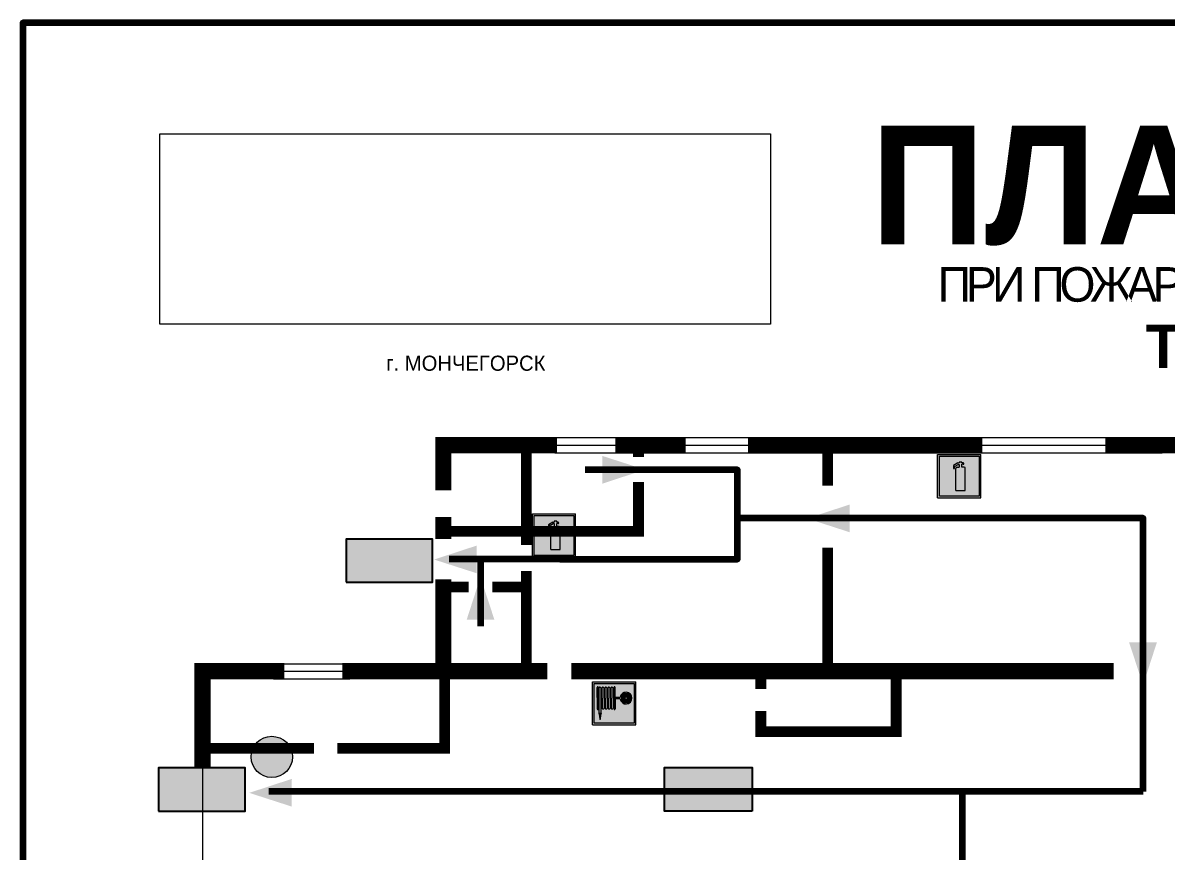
# Model space of a CAD drawing. Header units: millimetres. Extents: x 13114 to 67229, y 22859 to 38520.
# Drawn here: x 29371.4 to 29583.2, y 26097.1 to 26250.6 of the extents above; entities that cross this region are included whole.
import ezdxf

# ---------------------------------------------------------------- set-up
doc = ezdxf.new("R2010")
doc.units = ezdxf.units.MM
doc.layers.add('План_Штампы', color=7, linetype='Continuous')
doc.styles.add('обычный', font='arial.ttf')
picture_1 = doc.add_image_def('image1.jpg', size_in_pixel=(337, 105))

# ---------------------------------------------------------------- blocks, each defined once
blk = doc.blocks.new('A$C7B4425F7')
at = {"true_color": 0xffffff}
blk.add_hatch(color=7, dxfattribs=at).paths.add_polyline_path([(0, 0), (-16, 0), (-16, -8), (0, -8)])
h = blk.add_hatch(color=126)
h.paths.add_polyline_path([(-0.2, -0.2), (-15.8, -0.2), (-15.8, -7.8), (-0.2, -7.8)])
h.paths.add_polyline_path([(-11.76, -2.03), (-11.76, -3.66), (-11.17, -3.66, -0.568275), (-11.17, -6.18), (-12.58, -6.18), (-12.58, -2.03)], flags=16)
h.paths.add_polyline_path([(-13.33, -4.12, -0.495768), (-13.59, -6.18), (-15.03, -6.18), (-15.03, -2.03), (-13.59, -2.03, -0.487973)], flags=16)
h.paths.add_polyline_path([(-10.25, -2.03), (-9.48, -2.03), (-9.48, -6.18), (-10.25, -6.18)], flags=16)
h.paths.add_polyline_path([(-13.84, -3.69), (-14.24, -3.69), (-14.24, -3.03), (-13.9, -3.03, -0.692621)], flags=0)
h.paths.add_polyline_path([(-9.15, -2.03), (-8.4, -2.03), (-8.04, -3.07), (-7.68, -2.03), (-6.93, -2.03), (-7.64, -4.1), (-6.93, -6.18), (-7.68, -6.18), (-8.04, -5.14), (-8.4, -6.18), (-9.15, -6.18), (-8.44, -4.1)], flags=16)
h.paths.add_polyline_path([(-11.76, -4.46), (-11.42, -4.46, -0.692621), (-11.36, -5.12), (-11.76, -5.12)], flags=0)
h.paths.add_polyline_path([(-13.9, -5.2), (-14.24, -5.2), (-14.24, -4.55), (-13.84, -4.55, -0.708038)], flags=0)
edge = h.paths.add_edge_path(flags=16)
edge.add_ellipse((-5.51, -4.08), major_axis=(0, 2.05), ratio=0.586184, start_angle=0, end_angle=360)
edge = h.paths.add_edge_path(flags=0)
edge.add_ellipse((-5.51, -4.08), major_axis=(0, 1.14), ratio=0.454828, start_angle=0, end_angle=360)
h.paths.add_polyline_path([(-4.13, -4.96, 0.377264), (-3.48, -4.52, 0.0555), (-3.16, -2.03), (-1.66, -2.03), (-1.66, -4.96), (-0.96, -4.96), (-0.96, -7.01), (-1.75, -7.01), (-1.75, -6.18), (-3.3, -6.18), (-3.3, -7.02), (-4.13, -7.02)], flags=16)
h.paths.add_polyline_path([(-2.73, -2.91), (-2.28, -2.91), (-2.28, -4.96), (-3.05, -4.96, 0.079136)], flags=0)
at = {"color": 126}
blk.add_lwpolyline([(-16, -8), (0, -8), (0, 0), (-16, 0)], close=True, dxfattribs=at)
blk = doc.blocks.new('A$C37112FD5')
at = {"true_color": 0xf5f5ff}
h = blk.add_hatch(color=7, dxfattribs=at)
h.dxf.hatch_style = 1
h.paths.add_polyline_path([(12.8, -7.4), (0, -7.4), (0, -20.2), (12.8, -20.2)])
h.paths.add_polyline_path([(12.29, -7.91), (12.29, -19.69), (0.51, -19.69), (0.51, -7.91)], flags=16)
h.paths.add_polyline_path([(4.98, -9.04, -0.42597), (5.17, -9.22), (5.17, -12.25), (5.17, -15.29, -0.432244), (4.98, -15.47), (4.83, -15.47, -0.42597), (4.64, -15.29), (4.64, -12.25), (4.64, -9.22, -0.432244), (4.83, -9.04)], flags=0)
h.paths.add_polyline_path([(4.28, -9.22), (4.28, -12.25), (4.28, -15.29, -0.432244), (4.09, -15.47), (3.94, -15.47, -0.42597), (3.75, -15.29), (3.75, -12.25), (3.75, -9.22, -0.432244), (3.94, -9.04), (4.09, -9.04, -0.42597)], flags=0)
h.paths.add_polyline_path([(5.72, -9.04), (5.87, -9.04, -0.42597), (6.06, -9.22), (6.06, -12.25), (6.06, -15.29, -0.432244), (5.87, -15.47), (5.72, -15.47, -0.42597), (5.53, -15.29), (5.53, -12.25), (5.53, -9.22, -0.432244)], flags=0)
h.paths.add_polyline_path([(6.42, -8.9), (6.5, -8.9, -0.42597), (6.69, -9.08), (6.69, -12.03), (8.21, -12.03, -15.824349), (8.21, -12.47), (6.69, -12.47), (6.69, -15.42, -0.432244), (6.5, -15.6), (6.42, -15.6)], flags=0)
h.paths.add_polyline_path([(3.39, -9.22), (3.39, -12.25), (3.39, -15.29, -0.432244), (3.2, -15.47), (3.05, -15.47, -0.42597), (2.85, -15.29), (2.85, -12.25), (2.85, -9.22, -0.432244), (3.05, -9.04), (3.2, -9.04, -0.42597)], flags=0)
h.paths.add_polyline_path([(2.5, -9.22), (2.5, -16.71), (1.96, -16.71), (1.96, -9.22, -0.432244), (2.15, -9.04), (2.31, -9.04, -0.42597)], flags=0)
h.paths.add_polyline_path([(1.61, -8.9), (1.61, -15.6), (1.57, -15.6, -0.42597), (1.37, -15.42), (1.37, -12.03), (1.37, -9.09, -0.432244), (1.57, -8.9)], flags=0)
h.paths.add_polyline_path([(9.76, -10.81), (9.76, -12.03), (8.49, -12.03, -0.336371)], flags=0)
h.paths.add_polyline_path([(8.49, -12.47), (9.76, -12.47), (9.76, -13.7, -0.336371)], flags=0)
h.paths.add_polyline_path([(10.11, -10.81, -0.336371), (11.38, -12.03), (10.11, -12.03)], flags=0)
h.paths.add_polyline_path([(10.11, -12.47), (11.38, -12.47, -0.336371), (10.11, -13.7)], flags=0)
h.paths.add_polyline_path([(2.5, -16.84), (2.5, -17.05), (1.97, -17.05), (1.97, -16.84)], flags=0)
h.paths.add_polyline_path([(2.5, -17.24, -0.033778), (2.24, -18.6, -0.033778), (1.97, -17.24)], flags=0)
h = blk.add_hatch(color=242)
h.dxf.hatch_style = 1
h.paths.add_polyline_path([(12.29, -7.91), (0.51, -7.91), (0.51, -19.69), (12.29, -19.69)])
h.paths.add_polyline_path([(6.42, -15.6), (6.42, -8.9), (6.5, -8.9, -0.42597), (6.69, -9.08), (6.69, -12.03), (8.21, -12.03, -15.824349), (8.21, -12.47), (6.69, -12.47), (6.69, -15.42, -0.432244), (6.5, -15.6)], flags=16)
h.paths.add_polyline_path([(5.87, -15.47), (5.72, -15.47, -0.42597), (5.53, -15.29), (5.53, -12.25), (5.53, -9.22, -0.432244), (5.72, -9.04), (5.87, -9.04, -0.42597), (6.06, -9.22), (6.06, -12.25), (6.06, -15.29, -0.432244)], flags=16)
h.paths.add_polyline_path([(4.98, -15.47), (4.83, -15.47, -0.42597), (4.64, -15.29), (4.64, -12.25), (4.64, -9.22, -0.432244), (4.83, -9.04), (4.98, -9.04, -0.42597), (5.17, -9.22), (5.17, -12.25), (5.17, -15.29, -0.432244)], flags=16)
h.paths.add_polyline_path([(4.09, -15.47), (3.94, -15.47, -0.42597), (3.75, -15.29), (3.75, -12.25), (3.75, -9.22, -0.432244), (3.94, -9.04), (4.09, -9.04, -0.42597), (4.28, -9.22), (4.28, -12.25), (4.28, -15.29, -0.432244)], flags=16)
h.paths.add_polyline_path([(3.2, -15.47), (3.05, -15.47, -0.42597), (2.85, -15.29), (2.85, -12.25), (2.85, -9.22, -0.432244), (3.05, -9.04), (3.2, -9.04, -0.42597), (3.39, -9.22), (3.39, -12.25), (3.39, -15.29, -0.432244)], flags=16)
h.paths.add_polyline_path([(2.5, -17.05), (1.97, -17.05), (1.97, -16.84), (2.5, -16.84)], flags=16)
h.paths.add_polyline_path([(2.5, -17.24, -0.033778), (2.24, -18.6, -0.033778), (1.97, -17.24)], flags=16)
h.paths.add_polyline_path([(2.5, -16.71), (1.96, -16.71), (1.96, -9.22, -0.432244), (2.15, -9.04), (2.31, -9.04, -0.42597), (2.5, -9.22)], flags=16)
h.paths.add_polyline_path([(1.61, -15.6), (1.57, -15.6, -0.42597), (1.37, -15.42), (1.37, -12.03), (1.37, -9.09, -0.432244), (1.57, -8.9), (1.61, -8.9)], flags=16)
h.paths.add_polyline_path([(8.49, -12.47), (9.76, -12.47), (9.76, -13.7, -0.336371)], flags=0)
h.paths.add_polyline_path([(10.11, -13.7), (10.11, -12.47), (11.38, -12.47, -0.336371)], flags=0)
h.paths.add_polyline_path([(8.49, -12.03, -0.336371), (9.76, -10.81), (9.76, -12.03)], flags=0)
h.paths.add_polyline_path([(10.11, -12.03), (10.11, -10.81, -0.336371), (11.38, -12.03)], flags=0)
h = blk.add_hatch(color=7, dxfattribs=at)
h.dxf.hatch_style = 1
h.paths.add_polyline_path([(1.61, -8.9), (1.57, -8.9, 0.432244), (1.37, -9.09), (1.37, -12.03), (1.37, -15.42, 0.42597), (1.57, -15.6), (1.61, -15.6)])
h.paths.add_polyline_path([(2.5, -9.22, 0.42597), (2.31, -9.04), (2.15, -9.04, 0.432244), (1.96, -9.22), (1.96, -16.71), (2.5, -16.71)])
h.paths.add_polyline_path([(2.5, -16.84), (1.97, -16.84), (1.97, -17.05), (2.5, -17.05)])
h.paths.add_polyline_path([(2.5, -17.24), (1.97, -17.24, 0.033778), (2.24, -18.6, 0.033778)])
h.paths.add_polyline_path([(3.39, -12.25), (3.39, -9.22, 0.42597), (3.2, -9.04), (3.05, -9.04, 0.432244), (2.85, -9.22), (2.85, -12.25), (2.85, -15.29, 0.42597), (3.05, -15.47), (3.2, -15.47, 0.432244), (3.39, -15.29)])
h.paths.add_polyline_path([(4.28, -12.25), (4.28, -9.22, 0.42597), (4.09, -9.04), (3.94, -9.04, 0.432244), (3.75, -9.22), (3.75, -12.25), (3.75, -15.29, 0.42597), (3.94, -15.47), (4.09, -15.47, 0.432244), (4.28, -15.29)])
h.paths.add_polyline_path([(5.17, -12.25), (5.17, -9.22, 0.42597), (4.98, -9.04), (4.83, -9.04, 0.432244), (4.64, -9.22), (4.64, -12.25), (4.64, -15.29, 0.42597), (4.83, -15.47), (4.98, -15.47, 0.432244), (5.17, -15.29)])
h.paths.add_polyline_path([(6.06, -12.25), (6.06, -9.22, 0.42597), (5.87, -9.04), (5.72, -9.04, 0.432244), (5.53, -9.22), (5.53, -12.25), (5.53, -15.29, 0.42597), (5.72, -15.47), (5.87, -15.47, 0.432244), (6.06, -15.29)])
h.paths.add_polyline_path([(6.69, -12.47), (8.21, -12.47, 15.824349), (8.21, -12.03), (6.69, -12.03), (6.69, -9.08, 0.42597), (6.5, -8.9), (6.42, -8.9), (6.42, -15.6), (6.5, -15.6, 0.432244), (6.69, -15.42)])
h.paths.add_polyline_path([(8.49, -12.47), (9.76, -12.47), (9.76, -13.7, -0.336371)], flags=16)
h.paths.add_polyline_path([(8.49, -12.03, -0.336371), (9.76, -10.81), (9.76, -12.03)], flags=16)
h.paths.add_polyline_path([(10.11, -12.47), (11.38, -12.47, -0.336371), (10.11, -13.7)], flags=16)
h.paths.add_polyline_path([(10.11, -12.03), (10.11, -10.81, -0.336371), (11.38, -12.03)], flags=16)
h = blk.add_hatch(color=242)
h.dxf.hatch_style = 1
h.paths.add_polyline_path([(9.76, -10.81, 0.336371), (8.49, -12.03), (9.76, -12.03)])
h.paths.add_polyline_path([(10.11, -10.81), (10.11, -12.03), (11.38, -12.03, 0.336371)])
h.paths.add_polyline_path([(11.38, -12.47), (10.11, -12.47), (10.11, -13.7, 0.336371)])
h.paths.add_polyline_path([(9.76, -12.47), (8.49, -12.47, 0.336371), (9.76, -13.7)])
at = {"color": 242, "lineweight": 5}
for p, q in [((0, -20.2), (0, -7.4)), ((0, -7.4), (12.8, -7.4)), ((1.37, -12.03), (1.37, -9.08)), ((1.57, -8.9), (1.61, -8.9)), ((1.61, -8.9), (1.61, -15.6)), ((1.96, -16.71), (1.96, -9.22)), ((2.15, -9.04), (2.31, -9.04)), ((2.5, -16.71), (2.5, -9.22)), ((2.85, -12.25), (2.85, -9.22)), ((3.05, -9.04), (3.2, -9.04)), ((3.39, -12.25), (3.39, -9.22)), ((3.75, -12.25), (3.75, -9.22)), ((3.94, -9.04), (4.09, -9.04)), ((4.28, -12.25), (4.28, -9.22)), ((4.64, -12.25), (4.64, -9.22)), ((4.83, -9.04), (4.98, -9.04)), ((5.17, -12.25), (5.17, -9.22)), ((5.53, -12.25), (5.53, -9.22)), ((5.72, -9.04), (5.87, -9.04)), ((6.06, -12.25), (6.06, -9.22)), ((6.42, -8.9), (6.42, -15.6)), ((6.5, -8.9), (6.42, -8.9)), ((6.69, -12.03), (6.69, -9.08)), ((12.8, -20.2), (12.8, -7.4)), ((1.37, -12.03), (1.37, -15.42)), ((2.85, -12.25), (2.85, -15.29)), ((3.39, -12.25), (3.39, -15.29)), ((3.75, -12.25), (3.75, -15.29)), ((4.28, -12.25), (4.28, -15.29)), ((4.64, -12.25), (4.64, -15.29)), ((5.17, -12.25), (5.17, -15.29)), ((5.53, -12.25), (5.53, -15.29)), ((6.06, -12.25), (6.06, -15.29)), ((8.21, -12.03), (6.69, -12.03)), ((8.21, -12.47), (6.69, -12.47)), ((6.69, -12.47), (6.69, -15.42)), ((9.76, -12.03), (8.49, -12.03)), ((9.76, -12.47), (8.49, -12.47)), ((9.76, -10.81), (9.76, -12.03)), ((9.76, -12.47), (9.76, -13.7)), ((10.11, -10.81), (10.11, -12.03)), ((11.38, -12.03), (10.11, -12.03)), ((11.38, -12.47), (10.11, -12.47)), ((10.11, -12.47), (10.11, -13.7)), ((1.57, -15.6), (1.61, -15.6)), ((1.96, -16.71), (2.5, -16.71)), ((1.97, -16.84), (2.5, -16.84)), ((1.97, -17.05), (1.97, -16.84)), ((2.5, -16.84), (2.5, -17.05)), ((3.05, -15.47), (3.2, -15.47)), ((3.94, -15.47), (4.09, -15.47)), ((4.83, -15.47), (4.98, -15.47)), ((5.72, -15.47), (5.87, -15.47)), ((6.42, -15.6), (6.5, -15.6)), ((0, -20.2), (12.8, -20.2)), ((2.5, -17.05), (1.97, -17.05)), ((1.97, -17.24), (2.5, -17.24))]:
    blk.add_line(p, q, dxfattribs=at)
blk.add_lwpolyline([(0.51, -7.91), (12.29, -7.91), (12.29, -19.69), (0.51, -19.69)], close=True, dxfattribs=at)
for centre, radius, start, end in [((1.56, -9.09), 0.182, 87.1027, 180.6071), ((2.15, -9.22), 0.182, 87.1027, 180.6071), ((2.32, -9.22), 0.182, 359.3929, 92.8973), ((3.04, -9.22), 0.182, 87.1027, 180.6071), ((3.21, -9.22), 0.182, 359.3929, 92.8973), ((3.93, -9.22), 0.182, 87.1027, 180.6071), ((4.1, -9.22), 0.182, 359.3929, 92.8973), ((4.82, -9.22), 0.182, 87.1027, 180.6071), ((4.99, -9.22), 0.182, 359.3929, 92.8973), ((5.71, -9.22), 0.182, 87.1027, 180.6071), ((5.88, -9.22), 0.182, 359.3929, 92.8973), ((6.51, -9.09), 0.182, 359.3929, 92.8973), ((9.93, -12.25), 1.74, 187.2319, 172.7681), ((9.93, -12.25), 1.46, 96.9927, 171.3585), ((9.93, -12.25), 1.46, 188.6415, 263.0073), ((9.93, -12.25), 1.46, 8.6415, 83.0073), ((9.93, -12.25), 1.46, 276.9927, 351.3585), ((1.56, -15.42), 0.182, 179.3929, 272.8973), ((3.04, -15.29), 0.182, 179.3929, 272.8973), ((3.21, -15.29), 0.182, 267.1027, 0.6071), ((3.93, -15.29), 0.182, 179.3929, 272.8973), ((4.1, -15.29), 0.182, 267.1027, 0.6071), ((4.82, -15.29), 0.182, 179.3929, 272.8973), ((4.99, -15.29), 0.182, 267.1027, 0.6071), ((5.71, -15.29), 0.182, 179.3929, 272.8973), ((5.88, -15.29), 0.182, 267.1027, 0.6071), ((6.51, -15.42), 0.182, 267.1027, 0.6071), ((12.17, -15.98), 10.27, 187.041, 194.7793), ((-7.7, -15.98), 10.27, 345.2207, 352.959)]:
    blk.add_arc(centre, radius, start, end, dxfattribs=at)
blk = doc.blocks.new('A$C3AD82952')
at = {"true_color": 0xf5f5ff}
h = blk.add_hatch(color=7, dxfattribs=at)
h.dxf.hatch_style = 1
h.paths.add_polyline_path([(8.21, 8.73, 0.414214), (7.89, 9.05), (7.22, 9.05), (7.22, 9.92), (7.59, 9.92, 1), (7.57, 10.36), (7.22, 10.36), (7.22, 10.6), (6.43, 10.6), (6.43, 10.36), (6.01, 10.36), (4.74, 9.59), (4.74, 8.69), (4.98, 8.73), (4.98, 9.26), (6.12, 9.91), (6.43, 9.91), (6.43, 9.05), (5.76, 9.05, 0.414214), (5.44, 8.73), (5.44, 2.2), (8.21, 2.2)], flags=0)
h.paths.add_polyline_path([(12.8, 12.8), (0, 12.8), (0, 0), (12.8, 0)])
h.paths.add_polyline_path([(0.51, 12.29), (12.29, 12.29), (12.29, 0.51), (0.51, 0.51)], flags=16)
h.paths.add_polyline_path([(4.74, 9.59), (6.01, 10.36), (6.43, 10.36), (6.43, 10.6), (7.22, 10.6), (7.22, 10.36), (7.59, 10.36, -0.94586), (7.59, 9.92), (7.22, 9.92), (7.22, 9.05), (7.89, 9.05, -0.414214), (8.21, 8.73), (8.21, 2.2), (5.44, 2.2), (5.44, 8.73, -0.414214), (5.76, 9.05), (6.43, 9.05), (6.43, 9.91), (6.12, 9.91), (4.98, 9.26), (4.98, 8.73), (4.74, 8.69)], flags=0)
h = blk.add_hatch(color=242)
h.dxf.hatch_style = 1
h.paths.add_polyline_path([(12.29, 12.29), (0.51, 12.29), (0.51, 0.51), (12.29, 0.51)])
h.paths.add_polyline_path([(4.74, 8.69), (4.74, 9.59), (6.01, 10.36), (6.43, 10.36), (6.43, 10.6), (7.22, 10.6), (7.22, 10.36), (7.59, 10.36, -0.94586), (7.59, 9.92), (7.22, 9.92), (7.22, 9.05), (7.89, 9.05, -0.414214), (8.21, 8.73), (8.21, 2.2), (5.44, 2.2), (5.44, 8.73, -0.414214), (5.76, 9.05), (6.43, 9.05), (6.43, 9.91), (6.12, 9.91), (4.98, 9.26), (4.98, 8.73)], flags=16)
h = blk.add_hatch(color=7, dxfattribs=at)
h.dxf.hatch_style = 1
h.paths.add_polyline_path([(8.21, 8.73, 0.414214), (7.89, 9.05), (7.22, 9.05), (7.22, 9.92), (7.59, 9.92, 1), (7.57, 10.36), (7.22, 10.36), (7.22, 10.6), (6.43, 10.6), (6.43, 10.36), (6.01, 10.36), (4.74, 9.59), (4.74, 8.69), (4.98, 8.73), (4.98, 9.26), (6.12, 9.91), (6.43, 9.91), (6.43, 9.05), (5.76, 9.05, 0.414214), (5.44, 8.73), (5.44, 2.2), (8.21, 2.2)])
at = {"color": 242, "lineweight": 5}
for p, q in [((0, 0), (0, 12.8)), ((0, 12.8), (12.8, 12.8)), ((6.01, 10.36), (4.74, 9.59)), ((6.01, 10.36), (6.43, 10.36)), ((7.22, 10.6), (6.43, 10.6)), ((6.43, 10.6), (6.43, 10.36)), ((7.22, 10.36), (7.22, 10.6)), ((7.59, 10.36), (7.22, 10.36)), ((12.8, 0), (12.8, 12.8)), ((4.74, 9.59), (4.74, 8.69)), ((4.74, 8.69), (4.98, 8.73)), ((4.98, 9.26), (6.12, 9.91)), ((4.98, 8.73), (4.98, 9.26)), ((5.44, 2.2), (5.44, 8.73)), ((5.76, 9.05), (6.43, 9.05)), ((6.12, 9.91), (6.43, 9.91)), ((6.43, 9.91), (6.43, 9.05)), ((7.22, 9.05), (7.22, 9.92)), ((7.59, 9.92), (7.22, 9.92)), ((7.89, 9.05), (7.22, 9.05)), ((8.21, 2.2), (8.21, 8.73)), ((0, 0), (12.8, 0)), ((5.44, 2.2), (8.21, 2.2))]:
    blk.add_line(p, q, dxfattribs=at)
blk.add_lwpolyline([(0.51, 12.29), (12.29, 12.29), (12.29, 0.51), (0.51, 0.51)], close=True, dxfattribs=at)
for centre, radius, start, end in [((7.58, 10.14), 0.223, 273.1875, 86.8125), ((5.76, 8.73), 0.32, 90, 180), ((7.89, 8.73), 0.32, 0, 90)]:
    blk.add_arc(centre, radius, start, end, dxfattribs=at)
blk = doc.blocks.new('A$C32E8229D')
at = {"true_color": 0xffffff}
blk.add_hatch(color=7, dxfattribs=at).paths.add_polyline_path([(0, 0), (0, -8), (16, -8), (16, 0)])
h = blk.add_hatch(color=126)
h.paths.add_polyline_path([(0.2, -0.2), (15.8, -0.2), (15.8, -7.8), (0.2, -7.8)])
h.paths.add_polyline_path([(13.49, -2.05), (12.08, -2.05), (11.37, -2.63, 0.162397), (11.29, -2.84), (11.29, -3.63), (10.35, -3.63), (10.35, -4.05), (11.68, -4.05), (11.68, -3.48), (12.26, -4.28), (11.29, -5.1), (11.29, -6.78), (11.85, -6.78), (11.85, -5.44), (12.8, -4.64), (12.8, -5.94), (14.46, -5.94), (14.46, -5.39), (13.45, -5.39), (13.45, -3.97), (12.46, -2.59), (13.15, -2.59), (13.69, -3.34), (14.18, -3)], flags=16)
h.paths.add_polyline_path([(10.74, -1.82, 1), (11.8, -1.82, 1)], flags=16)
h.paths.add_polyline_path([(9.39, -3.59), (5.99, -3.59), (6.56, -3.03), (5.91, -3.03), (5.1, -3.83), (5.91, -4.64), (6.56, -4.64), (5.99, -4.09), (9.39, -4.09)], flags=16)
h.paths.add_polyline_path([(4.29, -1.08), (1.72, -1.08), (1.72, -6.6), (4.29, -6.6)], flags=16)
at = {"color": 126}
blk.add_lwpolyline([(16, -8), (0, -8), (0, 0), (16, 0)], close=True, dxfattribs=at)
blk = doc.blocks.new('A$C7B8C2D5B')
at = {"lineweight": 0}
h = blk.add_hatch(color=5, dxfattribs=at)
h.dxf.hatch_style = 1
h.paths.add_polyline_path([(1.397, -3.024, 1), (-2.112, -3.024, 1)])
at = {"color": 5, "lineweight": 0}
blk.add_circle((-0.358, -3.024), 1.755, dxfattribs=at)

msp = doc.modelspace()

# ---------------------------------------------------------------- linework, layer by layer
at = {"color": 6, "lineweight": 100}
msp.add_lwpolyline([(29371.38, 25855.56), (29971.38, 25855.56), (29971.38, 26250.56), (29371.38, 26250.56)], close=True, dxfattribs=at)
at = {"lineweight": 100}
for points, const_width in [([(29449.28, 26163.98), (29449.28, 26172.32), (29470.34, 26172.32)], 3), ([(29464.64, 26153.85), (29464.64, 26172.32)], 2), ([(29481.12, 26172.32), (29494.15, 26172.32)], 3), ([(29485.42, 26172.32), (29485.42, 26170.15)], 2), ([(29505.69, 26172.32), (29549.11, 26172.32)], 3), ([(29520.48, 26171.91), (29520.48, 26164.82)], 2), ([(29571.91, 26172.32), (29602.08, 26172.32), (29602.08, 26147.42)], 3), ([(29449.28, 26156.35), (29485.42, 26156.35), (29485.42, 26165.51)], 2), ([(29449.28, 26154.96), (29449.28, 26159.04)], 3), ([(29520.48, 26153.33), (29520.48, 26129.2)], 2), ([(29464.64, 26130.46), (29464.64, 26149.04)], 2), ([(29430.55, 26130.46), (29449.28, 26130.46), (29449.28, 26147.47)], 3), ([(29449.28, 26146.04), (29453.98, 26146.04)], 2), ([(29464.64, 26146.04), (29458.33, 26146.04)], 2), ([(29404.67, 26112.6), (29404.67, 26130.46), (29419.82, 26130.46)], 3), ([(29449.28, 26130.46), (29468.53, 26130.46)], 3), ([(29472.98, 26130.46), (29573.47, 26130.46)], 3)]:
    msp.add_lwpolyline(points, dxfattribs=dict(at, const_width=const_width))
at = {"lineweight": 0}
for points in [[(29470.07, 26173.77), (29582.6, 26173.77)], [(29469.9, 26170.88), (29582.43, 26170.88)], [(29470.34, 26172.32), (29582.87, 26172.32)], [(29418.9, 26131.85), (29433.05, 26131.85)], [(29419.82, 26130.46), (29433.97, 26130.46)], [(29417.82, 26129.07), (29431.97, 26129.07)], [(29404.67, 26112.6), (29404.67, 26087.95)]]:
    msp.add_lwpolyline(points, dxfattribs=at)
at = {"color": 126, "lineweight": 100, "true_color": 0x008754}
for points in [[(29470.87, 26151.21), (29503.79, 26151.21), (29503.79, 26167.79), (29475.53, 26167.79)], [(29578.91, 26108.18), (29578.91, 26158.82), (29503.79, 26158.82)], [(29470.87, 26151.21), (29470.87, 26151.21), (29450.38, 26151.21)], [(29456.13, 26151.21), (29456.13, 26138.83)], [(29578.91, 26108.18), (29416.97, 26108.18)], [(29545.43, 26067.94), (29545.43, 26108.18)]]:
    msp.add_lwpolyline(points, dxfattribs=at)
at = {"lineweight": 0, "const_width": 2}
for points in [[(29429.64, 26116.16), (29449.52, 26116.16), (29449.52, 26130.13)], [(29508.1, 26130.33), (29508.1, 26127.16)], [(29508.1, 26123.09), (29508.1, 26119.24), (29533.16, 26119.24), (29533.16, 26130.18)], [(29404.94, 26116.16), (29425.3, 26116.16)]]:
    msp.add_lwpolyline(points, dxfattribs=at)
at = {"layer": 'План_Штампы', "color": 126, "true_color": 0x008754}
for points in [[(29478.74, 26165.2), (29478.75, 26170.33), (29486.63, 26167.79)], [(29524.56, 26161.34), (29524.54, 26156.2), (29516.67, 26158.75)], [(29455.46, 26153.73), (29455.45, 26148.6), (29447.57, 26151.14)], [(29458.74, 26139.99), (29453.6, 26140), (29456.15, 26147.88)], [(29576.31, 26135.8), (29581.45, 26135.78), (29578.9, 26127.9)], [(29421.21, 26110.51), (29421.19, 26105.38), (29413.32, 26107.92)]]:
    msp.add_solid(points, dxfattribs=at)

# ---------------------------------------------------------------- block references
for name, p, xscale, yscale, zscale in [('A$C3AD82952', (29540.84, 26162.58), 0.625, 0.625, 0.625), ('A$C3AD82952', (29465.78, 26151.6), 0.625, 0.625, 0.625), ('A$C37112FD5', (29476.92, 26133.13), 0.6249984004534781, 0.6249984004534781, 0.6249984004534781), ('A$C7B8C2D5B', (29418.28, 26121.17), 2.177419353276491, 2.177419353276491, 2.177419353276491)]:
    msp.add_blockref(name, p, dxfattribs=dict(xscale=xscale, yscale=yscale, zscale=zscale))
at = {"layer": 'План_Штампы'}
for p in [(29447.25, 26154.92), (29412.54, 26112.54)]:
    msp.add_blockref('A$C7B4425F7', p, dxfattribs=at)
at = {"layer": 'План_Штампы', "color": 126, "true_color": 0x008754, "xscale": 1.012510887696, "yscale": 1.012510887696, "zscale": 1.012510887696, "rotation": 359.9978653237144}
msp.add_blockref('A$C32E8229D', (29490.27, 26112.62), dxfattribs=at)

# ---------------------------------------------------------------- texts
at = {"lineweight": 0, "style": 'обычный'}
for s, insert, char_height, width, attachment_point in [('{\\fProxima Nova Rg|b1|i0|c204|p2;ПЛАН ЭВАКУАЦИИ}', (29528.47, 26231.53), 22, 493.8901, 1), ('\\pi-8.4,l8.4,t8.4;{\\fProxima Nova Rg|b0|i0|c204|p2;г. МОНЧЕГОРСК\\H1.1997x; }', (29453.44, 26187.49), 2.8, 126.6484, 5)]:
    msp.add_mtext(s, dxfattribs=dict(at, insert=insert, char_height=char_height, width=width, attachment_point=attachment_point))
at = {"color": 0, "lineweight": 0, "insert": (29678.33, 26205.48), "char_height": 8, "width": 449.2158, "attachment_point": 5, "style": 'обычный'}
msp.add_mtext('{\\fArial Black|b1|i0|c204|p34;\\H2x;\\T0.85;  \\fArial Narrow|b0|i0|c204|p34;\\H0.8x;\\W0.9;\\P\\fProxima Nova Rg|b0|i0|c204|p2;\\H0.5x;\\W1;\\C256;ПРИ ПОЖАРЕ  ИЛИ ДРУГИХ ЧРЕЗВЫЧАЙНЫХ СИТУАЦИЯХ  ИЗ ПОМЕЩЕНИЙ \\fProxima Nova Rg|b1|i0|c204|p2;\\H1.25x;\\PТЦ ЖДО: ЛОКОМОТИВНОГО ДЕПО   1 ЭТАЖ}', dxfattribs=at)

# ---------------------------------------------------------------- pictures from other files: only their frames are drawn
at = {"color": 7, "lineweight": 0, "true_color": 0xf5f5ff}
image = msp.add_image(picture_1, insert=(29396.75, 26194.77), size_in_units=(113.11, 35.24), dxfattribs=at)
image.dxf.flags = 7

doc.saveas('drawing.dxf')
